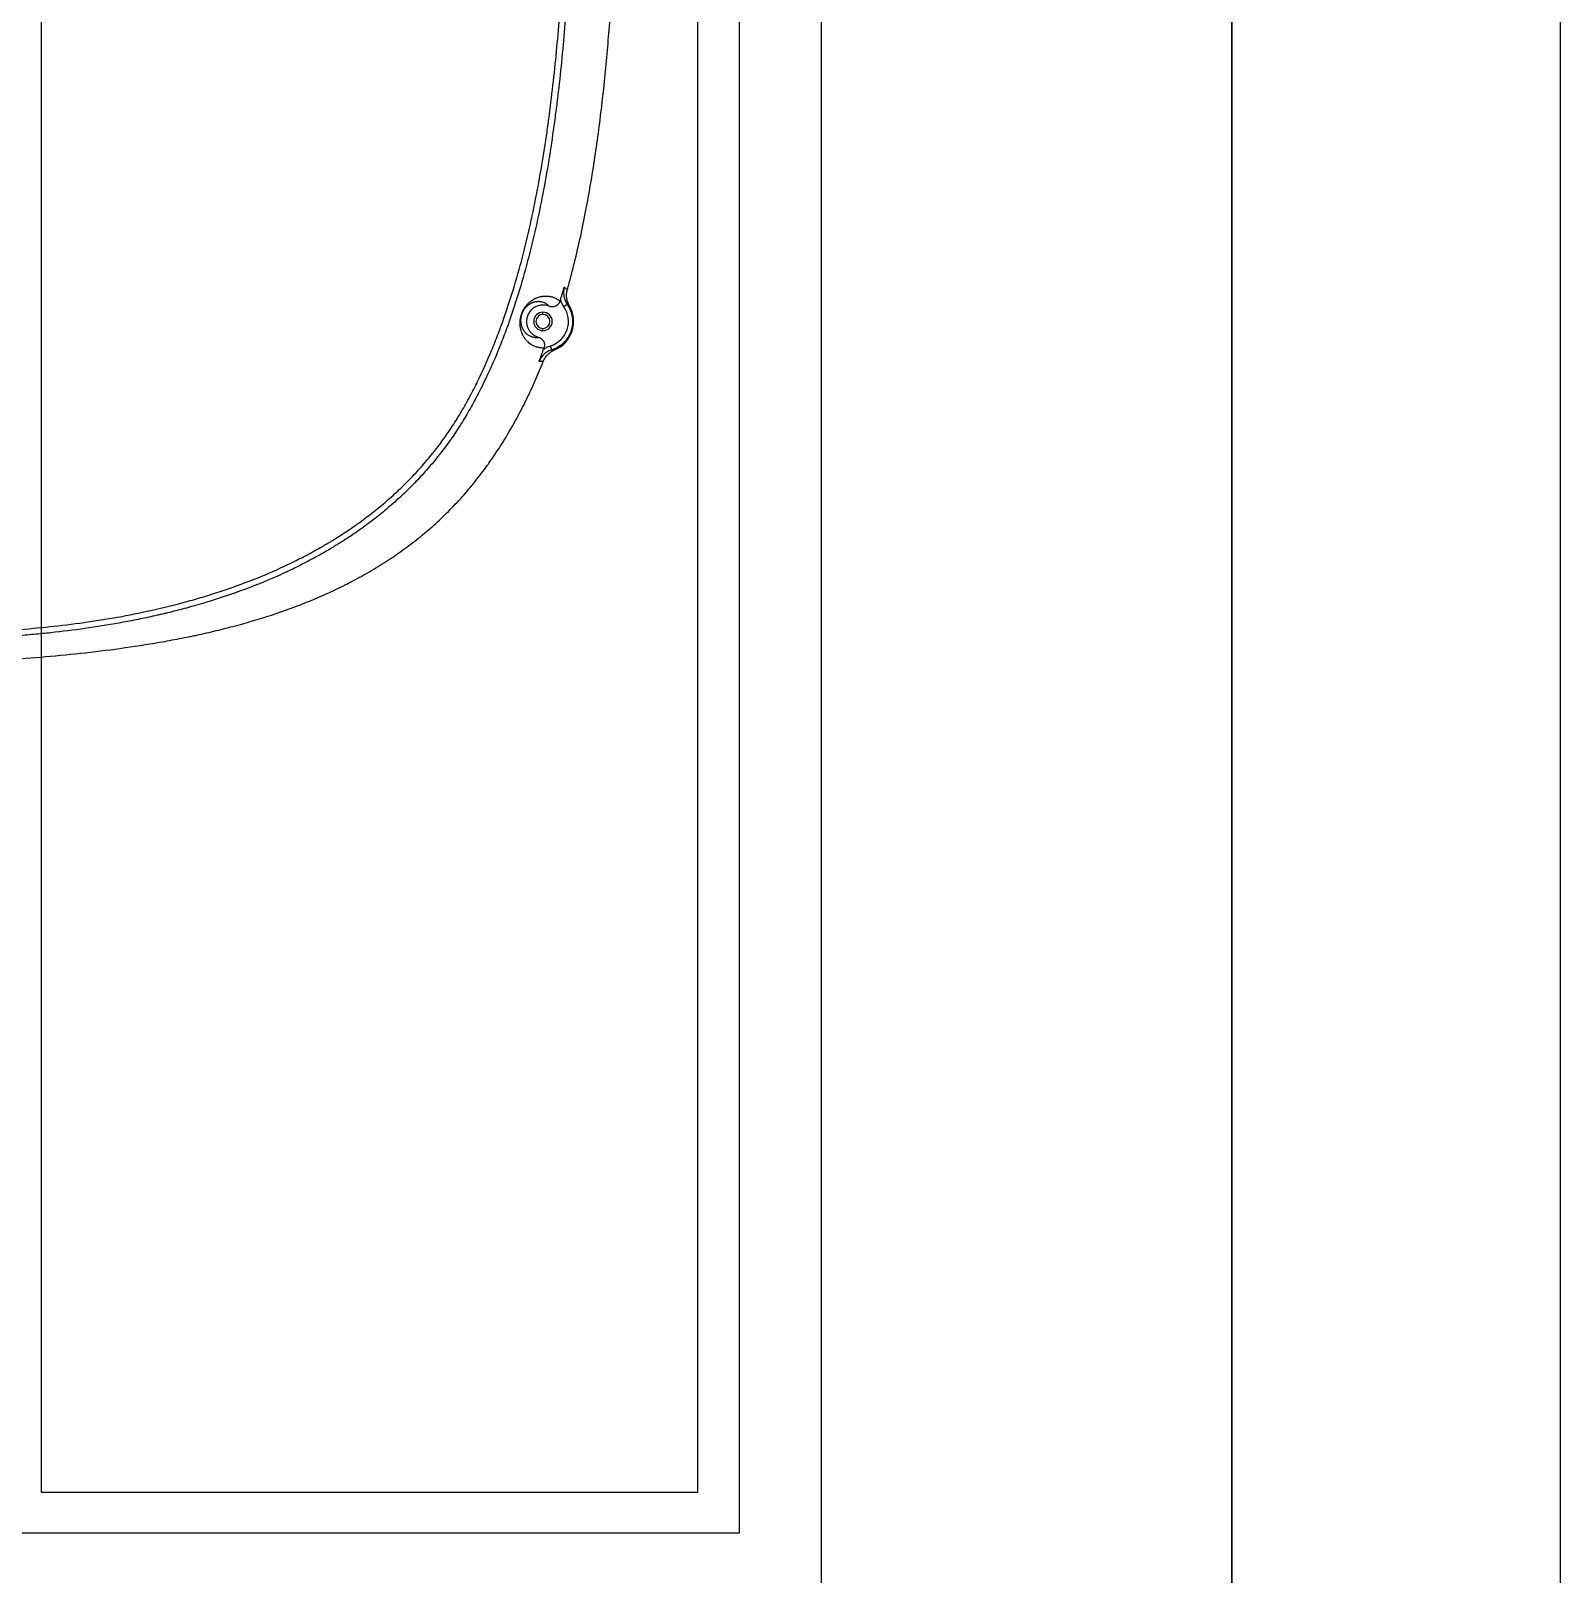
# Model space of a CAD drawing. Header units: millimetres. Extents: x -33000 to 294000, y 0 to 42408.
# Drawn here: x 57313.7 to 57686.2, y 18324.6 to 18700.4 of the extents above; entities that cross this region are included whole.
import ezdxf

# ---------------------------------------------------------------- set-up
doc = ezdxf.new("R2010")
doc.units = ezdxf.units.MM
doc.header["$LTSCALE"] = 50
doc.layers.add('arch', color=8, linetype='Continuous')

msp = doc.modelspace()

# ---------------------------------------------------------------- linework, layer by layer
at = {"layer": 'arch'}
for p, q in [((57686.21, 23254.6), (57686.21, 17464.6)), ((57606.21, 17384.6), (57606.21, 23139.6)), ((57606.21, 20674.6), (57606.21, 18194.6)), ((57506.21, 20574.6), (57506.21, 18314.6)), ((57486.21, 20554.6), (57486.21, 18334.6)), ((57316.21, 19804.6), (57316.21, 18344.6)), ((57476.21, 18344.6), (57476.21, 19804.6)), ((57316.21, 18344.6), (57476.21, 18344.6)), ((57486.21, 18334.6), (55966.21, 18334.6))]:
    msp.add_line(p, q, dxfattribs=at)
at = {"layer": 'arch', "linetype": 'Continuous'}
for p, q in [((57444.38, 18633.73), (57443.56, 18633.16)), ((57438.46, 18631.31), (57438.46, 18631.86)), ((57438.46, 18627.36), (57438.46, 18627.91)), ((57440.64, 18622.72), (57440.33, 18623.68))]:
    msp.add_line(p, q, dxfattribs=at)
for radius, start, end in [(4, 67.9014, 254.5737), (2.25, 90, 270), (1.7, 90, 270), (2.25, 270, 90), (1.7, 270, 90), (6.22, 287.5692, 34.8421), (7.48, 292.3522, 30.5285)]:
    msp.add_arc((57438.46, 18629.61), radius, start, end, dxfattribs=at)
for points, knots in [([(57311.15, 18554.63, 0), (57313.92, 18554.84, 0), (57316.68, 18555.1, 0), (57322.2, 18555.71, 0), (57324.94, 18556.06, 0), (57330.42, 18556.86, 0), (57333.15, 18557.3, 0), (57338.59, 18558.31, 0), (57341.3, 18558.86, 0), (57346.71, 18560.09, 0), (57349.39, 18560.77, 0), (57353.41, 18561.87, 0), (57354.75, 18562.26, 0), (57356.41, 18562.76, 0), (57356.75, 18562.87, 0), (57357.41, 18563.07, 0), (57358.41, 18563.38, 0), (57359.4, 18563.71, 0), (57362.7, 18564.8, 0), (57365.31, 18565.74, 0), (57370.46, 18567.77, 0), (57373.01, 18568.86, 0), (57376.77, 18570.62, 0), (57379.26, 18571.83, 0), (57381.71, 18573.13, 0), (57384.14, 18574.48, 0), (57385.35, 18575.18, 0), (57386.69, 18575.99, 0), (57386.84, 18576.08, 0), (57387.14, 18576.26, 0), (57387.59, 18576.53, 0), (57388.62, 18577.18, 0), (57389.5, 18577.74, 0), (57391.24, 18578.88, 0), (57392.38, 18579.67, 0), (57394.62, 18581.27, 0), (57395.73, 18582.1, 0), (57397.9, 18583.8, 0), (57398.96, 18584.67, 0), (57401.05, 18586.45, 0), (57402.08, 18587.37, 0), (57404.09, 18589.24, 0), (57405.07, 18590.21, 0), (57406.99, 18592.18, 0), (57407.94, 18593.19, 0), (57409.77, 18595.27, 0), (57410.67, 18596.33, 0), (57411.76, 18597.69, 0), (57411.98, 18597.96, 0), (57412.3, 18598.38, 0), (57412.41, 18598.51, 0), (57412.62, 18598.79, 0), (57413.16, 18599.48, 0), (57413.68, 18600.18, 0), (57414.91, 18601.87, 0), (57415.69, 18603.02, 0), (57417.21, 18605.34, 0), (57417.94, 18606.51, 0), (57419.34, 18608.89, 0), (57420.01, 18610.09, 0), (57421.31, 18612.53, 0), (57421.94, 18613.75, 0), (57423.77, 18617.47, 0), (57424.9, 18619.99, 0), (57426.5, 18623.82, 0), (57427.26, 18625.76, 0), (57427.99, 18627.71, 0), (57428.29, 18628.53, 0), (57428.35, 18628.69, 0), (57428.47, 18629.02, 0), (57428.65, 18629.51, 0), (57428.82, 18630, 0), (57429.86, 18632.95, 0), (57430.71, 18635.59, 0), (57432.3, 18640.89, 0), (57433.04, 18643.56, 0), (57434.4, 18648.91, 0), (57435.04, 18651.6, 0), (57436.21, 18657, 0), (57436.76, 18659.71, 0), (57437.77, 18665.15, 0), (57438.47, 18669.24, 0), (57439.2, 18674.04, 0), (57439.55, 18676.44, 0), (57439.69, 18677.47, 0), (57439.79, 18678.15, 0), (57439.83, 18678.5, 0), (57440.25, 18681.59, 0), (57440.93, 18687.09, 0), (57441.5, 18692.58, 0), (57442.03, 18698.08, 0), (57442.26, 18700.82, 0), (57442.69, 18706.31, 0), (57442.88, 18709.06, 0), (57443.38, 18717.29, 0), (57443.61, 18722.78, 0), (57443.92, 18733.75, 0), (57443.99, 18739.23, 0), (57443.99, 18750.19, 0), (57443.91, 18755.67, 0), (57443.6, 18766.63, 0), (57443.37, 18772.1, 0), (57442.87, 18780.31, 0), (57442.68, 18783.05, 0), (57442.25, 18788.52, 0), (57442.01, 18791.26, 0), (57441.23, 18799.46, 0), (57440.61, 18804.93, 0), (57439.51, 18813.12, 0), (57439.11, 18815.86, 0), (57438.24, 18821.32, 0), (57437.77, 18824.05, 0), (57437.01, 18828.14, 0), (57436.75, 18829.5, 0), (57436.4, 18831.21, 0), (57436.33, 18831.55, 0), (57436.19, 18832.23, 0), (57435.98, 18833.25, 0), (57435.18, 18836.99, 0), (57434.38, 18840.37, 0), (57433.01, 18845.74, 0), (57432.27, 18848.41, 0), (57430.69, 18853.7, 0), (57429.84, 18856.33, 0), (57428, 18861.55, 0), (57427.02, 18864.13, 0), (57425.42, 18867.97, 0), (57424.32, 18870.51, 0), (57423.14, 18873.03, 0), (57422.21, 18874.9, 0), (57421.74, 18875.84, 0), (57421.18, 18876.92, 0), (57420.93, 18877.38, 0), (57420.77, 18877.69, 0), (57420.69, 18877.85, 0), (57419.94, 18879.24, 0), (57419.26, 18880.45, 0), (57418.2, 18882.25, 0), (57417.84, 18882.84, 0), (57417.1, 18884.02, 0), (57416.73, 18884.6, 0), (57415.59, 18886.34, 0), (57414.81, 18887.47, 0), (57413.19, 18889.7, 0), (57412.35, 18890.79, 0), (57410.62, 18892.93, 0), (57409.73, 18893.99, 0), (57407.9, 18896.05, 0), (57406.97, 18897.06, 0), (57405.04, 18899.03, 0), (57404.04, 18900, 0), (57402.01, 18901.9, 0), (57400.97, 18902.83, 0), (57399.77, 18903.85, 0), (57399.64, 18903.96, 0), (57399.37, 18904.19, 0), (57399.24, 18904.3, 0), (57398.83, 18904.63, 0), (57398.02, 18905.3, 0), (57397.21, 18905.95, 0), (57395.56, 18907.24, 0), (57394.44, 18908.07, 0), (57392.18, 18909.68, 0), (57391.03, 18910.46, 0), (57388.72, 18911.98, 0), (57387.54, 18912.71, 0), (57385.17, 18914.14, 0), (57382.77, 18915.52, 0), (57379.1, 18917.46, 0), (57376.6, 18918.67, 0), (57374.08, 18919.84, 0), (57372.8, 18920.41, 0), (57371.36, 18921.03, 0), (57371.2, 18921.1, 0), (57370.88, 18921.23, 0), (57370.71, 18921.3, 0), (57370.23, 18921.5, 0), (57369.26, 18921.9, 0), (57368.29, 18922.29, 0), (57366.35, 18923.05, 0), (57365.05, 18923.54, 0), (57362.44, 18924.48, 0), (57361.13, 18924.93, 0), (57357.19, 18926.23, 0), (57354.55, 18927.02, 0), (57349.24, 18928.48, 0), (57346.57, 18929.15, 0), (57341.21, 18930.36, 0), (57338.51, 18930.92, 0), (57333.1, 18931.91, 0), (57330.38, 18932.36, 0), (57324.92, 18933.15, 0), (57322.18, 18933.5, 0), (57316.68, 18934.11, 0), (57313.92, 18934.36, 0), (57311.15, 18934.58, 0)], [0, 0, 0, 0, 0.015625, 0.015625, 0.03125, 0.03125, 0.046875, 0.046875, 0.0625, 0.0625, 0.078125, 0.078125, 0.085938, 0.085938, 0.087891, 0.087891, 0.089844, 0.09375, 0.09375, 0.109375, 0.109375, 0.125, 0.125, 0.132812, 0.140625, 0.140625, 0.148437, 0.148437, 0.149414, 0.149414, 0.150391, 0.152344, 0.15625, 0.15625, 0.164062, 0.164062, 0.171875, 0.171875, 0.179687, 0.179687, 0.1875, 0.1875, 0.195312, 0.195312, 0.203125, 0.203125, 0.210938, 0.210938, 0.212891, 0.212891, 0.213867, 0.213867, 0.214844, 0.21875, 0.21875, 0.226563, 0.226563, 0.234375, 0.234375, 0.242188, 0.242188, 0.25, 0.25, 0.265625, 0.265625, 0.273438, 0.277344, 0.277344, 0.27832, 0.27832, 0.279297, 0.28125, 0.28125, 0.296875, 0.296875, 0.3125, 0.3125, 0.328125, 0.328125, 0.34375, 0.34375, 0.359375, 0.367188, 0.371094, 0.373047, 0.373047, 0.375, 0.375, 0.390625, 0.40625, 0.40625, 0.421875, 0.421875, 0.4375, 0.4375, 0.46875, 0.46875, 0.5, 0.5, 0.53125, 0.53125, 0.5625, 0.5625, 0.578125, 0.578125, 0.59375, 0.59375, 0.625, 0.625, 0.640625, 0.640625, 0.65625, 0.65625, 0.664063, 0.664063, 0.666016, 0.666016, 0.667969, 0.671875, 0.6875, 0.6875, 0.703125, 0.703125, 0.71875, 0.71875, 0.734375, 0.734375, 0.742188, 0.75, 0.75, 0.753906, 0.755859, 0.756836, 0.756836, 0.757813, 0.757813, 0.765625, 0.765625, 0.769531, 0.769531, 0.773438, 0.773438, 0.78125, 0.78125, 0.789063, 0.789063, 0.796875, 0.796875, 0.804688, 0.804688, 0.8125, 0.8125, 0.820313, 0.820313, 0.821289, 0.821289, 0.822266, 0.822266, 0.824219, 0.828125, 0.828125, 0.835938, 0.835938, 0.84375, 0.84375, 0.851563, 0.851563, 0.859375, 0.867188, 0.875, 0.875, 0.882813, 0.882813, 0.883789, 0.883789, 0.884766, 0.884766, 0.886719, 0.890625, 0.890625, 0.898438, 0.898438, 0.90625, 0.90625, 0.921875, 0.921875, 0.9375, 0.9375, 0.953125, 0.953125, 0.96875, 0.96875, 0.984375, 0.984375, 1, 1, 1, 1]), ([(57311.26, 18936.07, 0), (57314.06, 18935.86, 0), (57316.84, 18935.6, 0), (57322.39, 18934.98, 0), (57325.15, 18934.63, 0), (57330.66, 18933.83, 0), (57333.4, 18933.38, 0), (57338.86, 18932.37, 0), (57341.58, 18931.82, 0), (57346.99, 18930.59, 0), (57349.68, 18929.91, 0), (57355.04, 18928.44, 0), (57357.7, 18927.64, 0), (57361.67, 18926.33, 0), (57362.99, 18925.87, 0), (57365.62, 18924.92, 0), (57366.93, 18924.43, 0), (57368.89, 18923.66, 0), (57369.87, 18923.27, 0), (57370.85, 18922.86, 0), (57371.33, 18922.66, 0), (57371.5, 18922.59, 0), (57371.82, 18922.45, 0), (57373.28, 18921.83, 0), (57374.72, 18921.19, 0), (57377.26, 18920, 0), (57379.78, 18918.78, 0), (57383.49, 18916.82, 0), (57385.91, 18915.43, 0), (57388.3, 18913.99, 0), (57389.49, 18913.25, 0), (57391.82, 18911.72, 0), (57392.98, 18910.94, 0), (57395.26, 18909.31, 0), (57396.38, 18908.47, 0), (57398.05, 18907.18, 0), (57398.87, 18906.52, 0), (57399.83, 18905.74, 0), (57400.23, 18905.4, 0), (57400.5, 18905.17, 0), (57400.64, 18905.06, 0), (57401.85, 18904.03, 0), (57402.9, 18903.09, 0), (57404.95, 18901.18, 0), (57405.95, 18900.21, 0), (57407.9, 18898.22, 0), (57408.85, 18897.2, 0), (57410.7, 18895.13, 0), (57411.6, 18894.07, 0), (57413.35, 18891.91, 0), (57414.19, 18890.81, 0), (57415.84, 18888.57, 0), (57416.63, 18887.43, 0), (57417.79, 18885.69, 0), (57418.16, 18885.1, 0), (57418.91, 18883.92, 0), (57419.27, 18883.32, 0), (57419.99, 18882.12, 0), (57420.34, 18881.51, 0), (57421.04, 18880.28, 0), (57421.38, 18879.67, 0), (57421.8, 18878.89, 0), (57421.88, 18878.74, 0), (57422.05, 18878.43, 0), (57422.13, 18878.27, 0), (57422.38, 18877.8, 0), (57422.87, 18876.87, 0), (57423.35, 18875.92, 0), (57424.28, 18874.03, 0), (57424.88, 18872.77, 0), (57426.05, 18870.22, 0), (57426.6, 18868.94, 0), (57428.22, 18865.07, 0), (57429.22, 18862.47, 0), (57431.08, 18857.21, 0), (57431.95, 18854.57, 0), (57433.56, 18849.23, 0), (57434.31, 18846.54, 0), (57435.7, 18841.13, 0), (57436.35, 18838.4, 0), (57437.1, 18834.98, 0), (57437.32, 18833.95, 0), (57437.54, 18832.92, 0), (57437.68, 18832.23, 0), (57437.75, 18831.89, 0), (57438.1, 18830.17, 0), (57438.37, 18828.8, 0), (57439.14, 18824.67, 0), (57439.62, 18821.91, 0), (57440.5, 18816.41, 0), (57440.9, 18813.65, 0), (57442.03, 18805.38, 0), (57442.65, 18799.87, 0), (57443.45, 18791.6, 0), (57443.69, 18788.84, 0), (57444.12, 18783.32, 0), (57444.31, 18780.56, 0), (57444.81, 18772.28, 0), (57445.29, 18761.23, 0), (57445.44, 18750.18, 0), (57445.44, 18739.12, 0), (57445.37, 18733.59, 0), (57445.06, 18722.53, 0), (57444.82, 18717, 0), (57444.31, 18708.69, 0), (57444.12, 18705.92, 0), (57443.69, 18700.39, 0), (57443.45, 18697.62, 0), (57442.91, 18692.08, 0), (57442.62, 18689.3, 0), (57442.15, 18685.15, 0), (57441.98, 18683.76, 0), (57441.63, 18680.99, 0), (57441.45, 18679.6, 0), (57440.51, 18672.67, 0), (57439.64, 18667.15, 0), (57438.09, 18658.93, 0), (57437.54, 18656.2, 0), (57436.34, 18650.76, 0), (57435.7, 18648.04, 0), (57434.3, 18642.65, 0), (57433.56, 18639.96, 0), (57431.94, 18634.61, 0), (57431.07, 18631.95, 0), (57430.02, 18628.98, 0), (57429.9, 18628.65, 0), (57429.66, 18627.99, 0), (57429.54, 18627.66, 0), (57429.17, 18626.67, 0), (57428.43, 18624.71, 0), (57427.65, 18622.76, 0), (57426.03, 18618.9, 0), (57424.87, 18616.36, 0), (57423.33, 18613.25, 0), (57423.01, 18612.63, 0), (57422.37, 18611.39, 0), (57422.05, 18610.78, 0), (57421.05, 18608.94, 0), (57420.37, 18607.73, 0), (57419.3, 18605.94, 0), (57418.94, 18605.34, 0), (57418.2, 18604.16, 0), (57417.82, 18603.57, 0), (57416.66, 18601.82, 0), (57415.86, 18600.67, 0), (57414.62, 18598.97, 0), (57414.2, 18598.41, 0), (57413.66, 18597.71, 0), (57413.55, 18597.57, 0), (57413.33, 18597.29, 0), (57413, 18596.88, 0), (57411.8, 18595.37, 0), (57410.66, 18594.03, 0), (57408.8, 18591.95, 0), (57407.85, 18590.93, 0), (57405.9, 18588.95, 0), (57404.91, 18587.98, 0), (57402.88, 18586.09, 0), (57401.84, 18585.17, 0), (57399.73, 18583.37, 0), (57398.65, 18582.5, 0), (57396.46, 18580.79, 0), (57395.35, 18579.96, 0), (57393.08, 18578.34, 0), (57391.93, 18577.55, 0), (57390.17, 18576.4, 0), (57389.29, 18575.84, 0), (57388.24, 18575.19, 0), (57387.79, 18574.91, 0), (57387.49, 18574.73, 0), (57387.34, 18574.64, 0), (57385.99, 18573.82, 0), (57384.77, 18573.12, 0), (57382.32, 18571.77, 0), (57379.85, 18570.46, 0), (57377.35, 18569.24, 0), (57373.57, 18567.48, 0), (57371.02, 18566.38, 0), (57365.85, 18564.35, 0), (57363.24, 18563.41, 0), (57357.97, 18561.66, 0), (57355.31, 18560.85, 0), (57351.27, 18559.73, 0), (57349.92, 18559.37, 0), (57347.89, 18558.86, 0), (57347.21, 18558.69, 0), (57346.19, 18558.45, 0), (57345.85, 18558.37, 0), (57345.16, 18558.21, 0), (57343.46, 18557.81, 0), (57341.75, 18557.44, 0), (57339.69, 18557.02, 0), (57339, 18556.88, 0), (57337.62, 18556.61, 0), (57336.94, 18556.48, 0), (57333.49, 18555.84, 0), (57330.73, 18555.39, 0), (57325.19, 18554.58, 0), (57322.41, 18554.23, 0), (57318.24, 18553.76, 0), (57316.85, 18553.62, 0), (57314.06, 18553.36, 0), (57312.66, 18553.24, 0), (57311.26, 18553.13, 0)], [0, 0, 0, 0, 0.015625, 0.015625, 0.03125, 0.03125, 0.046875, 0.046875, 0.0625, 0.0625, 0.078125, 0.078125, 0.09375, 0.09375, 0.101562, 0.101562, 0.109375, 0.109375, 0.113281, 0.115234, 0.115234, 0.116211, 0.116211, 0.117187, 0.125, 0.125, 0.132812, 0.140625, 0.148437, 0.148437, 0.15625, 0.15625, 0.164062, 0.164062, 0.171875, 0.171875, 0.175781, 0.177734, 0.178711, 0.178711, 0.179687, 0.179687, 0.1875, 0.1875, 0.195312, 0.195312, 0.203125, 0.203125, 0.210937, 0.210937, 0.21875, 0.21875, 0.226562, 0.226562, 0.230469, 0.230469, 0.234375, 0.234375, 0.238281, 0.238281, 0.242187, 0.242187, 0.243164, 0.243164, 0.244141, 0.244141, 0.246094, 0.25, 0.25, 0.257812, 0.257812, 0.265625, 0.265625, 0.28125, 0.28125, 0.296875, 0.296875, 0.3125, 0.3125, 0.328125, 0.328125, 0.332031, 0.333984, 0.333984, 0.335937, 0.335937, 0.34375, 0.34375, 0.359375, 0.359375, 0.375, 0.375, 0.40625, 0.40625, 0.421875, 0.421875, 0.4375, 0.4375, 0.46875, 0.5, 0.5, 0.53125, 0.53125, 0.5625, 0.5625, 0.578125, 0.578125, 0.59375, 0.59375, 0.609375, 0.609375, 0.617187, 0.617187, 0.625, 0.625, 0.65625, 0.65625, 0.671875, 0.671875, 0.6875, 0.6875, 0.703125, 0.703125, 0.71875, 0.71875, 0.720703, 0.720703, 0.722656, 0.722656, 0.726562, 0.734375, 0.734375, 0.75, 0.75, 0.753906, 0.753906, 0.757812, 0.757812, 0.765625, 0.765625, 0.769531, 0.769531, 0.773437, 0.773437, 0.78125, 0.78125, 0.785156, 0.785156, 0.786133, 0.786133, 0.787109, 0.789062, 0.796875, 0.796875, 0.804687, 0.804687, 0.8125, 0.8125, 0.820312, 0.820312, 0.828125, 0.828125, 0.835937, 0.835937, 0.84375, 0.84375, 0.847656, 0.849609, 0.850586, 0.850586, 0.851562, 0.851562, 0.859375, 0.859375, 0.867187, 0.875, 0.875, 0.890625, 0.890625, 0.90625, 0.90625, 0.921875, 0.921875, 0.929687, 0.929687, 0.933594, 0.933594, 0.935547, 0.935547, 0.9375, 0.945312, 0.945312, 0.949219, 0.949219, 0.953125, 0.953125, 0.96875, 0.96875, 0.984375, 0.984375, 0.992187, 0.992187, 1, 1, 1, 1]), ([(57444.39, 18637.31, 0), (57444.7, 18638.4, 0), (57444.99, 18639.49, 0), (57445.57, 18641.68, 0), (57445.85, 18642.78, 0), (57446.66, 18646.07, 0), (57447.17, 18648.27, 0), (57448.13, 18652.68, 0), (57448.58, 18654.89, 0), (57449.42, 18659.31, 0), (57450.22, 18663.74, 0), (57450.92, 18668.19, 0), (57451.58, 18672.64, 0), (57451.89, 18674.86, 0), (57452.75, 18681.56, 0), (57453.26, 18686.03, 0), (57453.92, 18692.75, 0), (57454.12, 18694.99, 0), (57454.5, 18699.47, 0), (57454.68, 18701.72, 0), (57455, 18706.22, 0), (57455.15, 18708.47, 0), (57455.41, 18712.97, 0), (57455.52, 18715.22, 0), (57455.67, 18718.61, 0), (57455.72, 18719.74, 0), (57455.81, 18722, 0), (57455.85, 18723.12, 0), (57455.96, 18726.51, 0), (57456.02, 18728.77, 0), (57456.09, 18732.16, 0), (57456.11, 18733.29, 0), (57456.15, 18735.55, 0), (57456.19, 18738.93, 0), (57456.21, 18742.32, 0), (57456.21, 18749.1, 0), (57456.16, 18753.61, 0), (57456.02, 18760.38, 0), (57455.96, 18762.64, 0), (57455.81, 18767.15, 0), (57455.64, 18771.67, 0), (57455.41, 18776.18, 0), (57455.21, 18779.56, 0), (57455.15, 18780.69, 0), (57455, 18782.94, 0), (57454.92, 18784.07, 0), (57454.68, 18787.45, 0), (57454.51, 18789.7, 0), (57454.13, 18794.19, 0), (57453.92, 18796.44, 0), (57453.26, 18803.16, 0), (57452.76, 18807.64, 0), (57451.89, 18814.34, 0), (57451.58, 18816.57, 0), (57450.92, 18821.02, 0), (57450.22, 18825.47, 0), (57449.42, 18829.9, 0), (57448.58, 18834.32, 0), (57448.13, 18836.53, 0), (57447.17, 18840.94, 0), (57446.66, 18843.14, 0), (57445.85, 18846.43, 0), (57445.57, 18847.53, 0), (57444.99, 18849.72, 0), (57444.7, 18850.81, 0), (57444.39, 18851.9, 0)], [0, 0, 0, 0, 0.015625, 0.015625, 0.03125, 0.03125, 0.0625, 0.0625, 0.09375, 0.09375, 0.125, 0.15625, 0.15625, 0.1875, 0.1875, 0.25, 0.25, 0.28125, 0.28125, 0.3125, 0.3125, 0.34375, 0.34375, 0.375, 0.375, 0.390625, 0.390625, 0.40625, 0.40625, 0.4375, 0.4375, 0.453125, 0.453125, 0.46875, 0.5, 0.5, 0.5625, 0.5625, 0.59375, 0.59375, 0.625, 0.65625, 0.65625, 0.671875, 0.671875, 0.6875, 0.6875, 0.71875, 0.71875, 0.75, 0.75, 0.8125, 0.8125, 0.84375, 0.84375, 0.875, 0.90625, 0.90625, 0.9375, 0.9375, 0.96875, 0.96875, 0.984375, 0.984375, 1, 1, 1, 1]), ([(57442.73, 18634.9, 0), (57442.77, 18635.03, 0), (57442.81, 18635.17, 0), (57442.89, 18635.43, 0), (57442.93, 18635.56, 0), (57443.01, 18635.83, 0), (57443.05, 18635.95, 0), (57443.11, 18636.15, 0), (57443.13, 18636.21, 0), (57443.17, 18636.34, 0), (57443.19, 18636.4, 0), (57443.29, 18636.72, 0), (57443.36, 18636.97, 0), (57443.48, 18637.34, 0), (57443.52, 18637.46, 0), (57443.57, 18637.64, 0), (57443.6, 18637.74, 0), (57443.64, 18637.84, 0), (57443.65, 18637.89, 0), (57443.66, 18637.92, 0), (57443.66, 18637.93, 0), (57443.67, 18637.95, 0)], [0, 0, 0, 0, 0.125, 0.125, 0.25, 0.25, 0.375, 0.375, 0.4375, 0.4375, 0.5, 0.5, 0.75, 0.75, 0.875, 0.875, 0.9375, 0.96875, 0.984375, 0.984375, 1, 1, 1, 1]), ([(57443.67, 18637.95, 0), (57443.62, 18637.77, 0), (57443.58, 18637.59, 0), (57443.53, 18637.32, 0), (57443.52, 18637.22, 0), (57443.51, 18637.09, 0), (57443.5, 18637.04, 0), (57443.49, 18636.95, 0), (57443.49, 18636.9, 0), (57443.48, 18636.67, 0), (57443.48, 18636.49, 0), (57443.5, 18636.12, 0), (57443.52, 18635.94, 0), (57443.57, 18635.67, 0), (57443.58, 18635.58, 0), (57443.62, 18635.44, 0), (57443.63, 18635.4, 0), (57443.65, 18635.31, 0), (57443.66, 18635.26, 0), (57443.73, 18635.04, 0), (57443.79, 18634.86, 0), (57443.92, 18634.53, 0), (57444, 18634.36, 0), (57444.18, 18634.04, 0), (57444.28, 18633.88, 0), (57444.38, 18633.73, 0)], [0, 0, 0, 0, 0.125, 0.125, 0.1875, 0.1875, 0.21875, 0.21875, 0.25, 0.25, 0.375, 0.375, 0.5, 0.5, 0.5625, 0.5625, 0.59375, 0.59375, 0.625, 0.625, 0.75, 0.75, 0.875, 0.875, 1, 1, 1, 1]), ([(57443.67, 18637.95, 0), (57443.79, 18637.85, 0), (57443.91, 18637.75, 0), (57444.09, 18637.59, 0), (57444.15, 18637.54, 0), (57444.27, 18637.43, 0), (57444.33, 18637.37, 0), (57444.39, 18637.31, 0)], [0, 0, 0, 0, 0.5, 0.5, 0.75, 0.75, 1, 1, 1, 1]), ([(57444.9, 18633.41, 0), (57444.82, 18633.55, 0), (57444.74, 18633.7, 0), (57444.6, 18634.01, 0), (57444.54, 18634.16, 0), (57444.43, 18634.48, 0), (57444.38, 18634.64, 0), (57444.33, 18634.84, 0), (57444.32, 18634.89, 0), (57444.3, 18634.97, 0), (57444.3, 18635.01, 0), (57444.27, 18635.14, 0), (57444.26, 18635.22, 0), (57444.23, 18635.47, 0), (57444.2, 18635.8, 0), (57444.21, 18636.14, 0), (57444.22, 18636.39, 0), (57444.23, 18636.47, 0), (57444.25, 18636.64, 0), (57444.26, 18636.73, 0), (57444.31, 18636.98, 0), (57444.35, 18637.14, 0), (57444.39, 18637.31, 0)], [0, 0, 0, 0, 0.125, 0.125, 0.25, 0.25, 0.375, 0.375, 0.40625, 0.40625, 0.4375, 0.4375, 0.5, 0.5, 0.625, 0.75, 0.75, 0.8125, 0.8125, 0.875, 0.875, 1, 1, 1, 1]), ([(57438.73, 18623.11, 0), (57438.62, 18623.11, 0), (57438.5, 18623.11, 0), (57438.26, 18623.12, 0), (57438.14, 18623.13, 0), (57437.91, 18623.15, 0), (57437.79, 18623.17, 0), (57437.55, 18623.21, 0), (57437.42, 18623.23, 0), (57437.18, 18623.29, 0), (57437.05, 18623.32, 0), (57436.8, 18623.4, 0), (57436.67, 18623.45, 0), (57436.42, 18623.55, 0), (57436.28, 18623.61, 0), (57436.02, 18623.74, 0), (57435.88, 18623.82, 0), (57435.68, 18623.94, 0), (57435.61, 18623.98, 0), (57435.47, 18624.08, 0), (57435.4, 18624.13, 0), (57435.19, 18624.28, 0), (57435.05, 18624.4, 0), (57434.83, 18624.59, 0), (57434.76, 18624.66, 0), (57434.61, 18624.8, 0), (57434.54, 18624.88, 0), (57434.4, 18625.04, 0), (57434.32, 18625.13, 0), (57434.18, 18625.31, 0), (57434.1, 18625.4, 0), (57433.96, 18625.61, 0), (57433.89, 18625.72, 0), (57433.74, 18625.96, 0), (57433.67, 18626.08, 0), (57433.53, 18626.35, 0), (57433.46, 18626.5, 0), (57433.36, 18626.74, 0), (57433.33, 18626.82, 0), (57433.26, 18626.99, 0), (57433.23, 18627.08, 0), (57433.17, 18627.27, 0), (57433.14, 18627.37, 0), (57433.09, 18627.58, 0), (57433.06, 18627.69, 0), (57433.02, 18627.87, 0), (57433.01, 18627.93, 0), (57432.99, 18628.05, 0), (57432.98, 18628.12, 0), (57432.95, 18628.25, 0), (57432.95, 18628.32, 0), (57432.93, 18628.46, 0), (57432.92, 18628.54, 0), (57432.91, 18628.65, 0), (57432.91, 18628.69, 0), (57432.9, 18628.77, 0), (57432.9, 18628.82, 0), (57432.89, 18628.94, 0), (57432.89, 18629.03, 0), (57432.89, 18629.22, 0), (57432.89, 18629.32, 0), (57432.89, 18629.47, 0), (57432.9, 18629.53, 0), (57432.9, 18629.64, 0), (57432.91, 18629.7, 0), (57432.92, 18629.82, 0), (57432.92, 18629.89, 0), (57432.94, 18630.02, 0), (57432.95, 18630.09, 0), (57432.97, 18630.23, 0), (57432.98, 18630.31, 0), (57433, 18630.41, 0), (57433, 18630.43, 0), (57433.01, 18630.47, 0), (57433.01, 18630.49, 0), (57433.03, 18630.56, 0), (57433.04, 18630.6, 0), (57433.05, 18630.69, 0), (57433.07, 18630.74, 0), (57433.09, 18630.83, 0), (57433.1, 18630.88, 0), (57433.12, 18630.95, 0), (57433.12, 18630.96, 0), (57433.13, 18630.98, 0), (57433.14, 18631.02, 0), (57433.15, 18631.06, 0), (57433.17, 18631.14, 0), (57433.19, 18631.19, 0), (57433.22, 18631.27, 0), (57433.22, 18631.3, 0), (57433.24, 18631.36, 0), (57433.27, 18631.44, 0), (57433.3, 18631.52, 0), (57433.33, 18631.6, 0), (57433.34, 18631.64, 0), (57433.36, 18631.67, 0), (57433.37, 18631.7, 0), (57433.37, 18631.71, 0), (57433.4, 18631.78, 0), (57433.42, 18631.83, 0), (57433.46, 18631.92, 0), (57433.48, 18631.97, 0), (57433.51, 18632.03, 0), (57433.52, 18632.05, 0), (57433.54, 18632.1, 0), (57433.55, 18632.12, 0), (57433.58, 18632.18, 0), (57433.6, 18632.22, 0), (57433.64, 18632.3, 0), (57433.66, 18632.33, 0), (57433.72, 18632.44, 0), (57433.75, 18632.51, 0), (57433.81, 18632.6, 0), (57433.83, 18632.63, 0), (57433.86, 18632.69, 0), (57433.88, 18632.72, 0), (57433.93, 18632.81, 0), (57433.97, 18632.86, 0), (57434.03, 18632.96, 0), (57434.07, 18633.01, 0), (57434.13, 18633.1, 0), (57434.16, 18633.15, 0), (57434.22, 18633.23, 0), (57434.25, 18633.27, 0), (57434.34, 18633.39, 0), (57434.4, 18633.46, 0), (57434.49, 18633.56, 0), (57434.52, 18633.6, 0), (57434.57, 18633.66, 0), (57434.6, 18633.69, 0), (57434.68, 18633.78, 0), (57434.74, 18633.84, 0), (57434.84, 18633.95, 0), (57434.89, 18634, 0), (57435.04, 18634.14, 0), (57435.14, 18634.23, 0), (57435.33, 18634.39, 0), (57435.42, 18634.46, 0), (57435.59, 18634.6, 0), (57435.68, 18634.66, 0), (57435.85, 18634.77, 0), (57435.93, 18634.83, 0), (57436.09, 18634.93, 0), (57436.17, 18634.97, 0), (57436.32, 18635.06, 0), (57436.4, 18635.1, 0), (57436.54, 18635.17, 0), (57436.61, 18635.21, 0), (57436.76, 18635.27, 0), (57436.83, 18635.31, 0), (57437.03, 18635.39, 0), (57437.16, 18635.44, 0), (57437.41, 18635.53, 0), (57437.54, 18635.56, 0), (57437.77, 18635.63, 0), (57437.89, 18635.65, 0), (57438.11, 18635.7, 0), (57438.22, 18635.72, 0), (57438.43, 18635.75, 0), (57438.53, 18635.76, 0), (57438.73, 18635.78, 0), (57438.82, 18635.79, 0), (57439.1, 18635.8, 0), (57439.28, 18635.8, 0), (57439.62, 18635.78, 0), (57439.78, 18635.77, 0), (57440.09, 18635.73, 0), (57440.23, 18635.7, 0), (57440.51, 18635.64, 0), (57440.65, 18635.6, 0), (57440.9, 18635.53, 0), (57441.02, 18635.48, 0), (57441.26, 18635.39, 0), (57441.37, 18635.35, 0), (57441.59, 18635.25, 0), (57441.69, 18635.19, 0), (57441.9, 18635.08, 0), (57442.09, 18634.97, 0), (57442.37, 18634.78, 0), (57442.54, 18634.65, 0), (57442.63, 18634.58, 0)], [0, 0, 0, 0, 0.03125, 0.03125, 0.0625, 0.0625, 0.09375, 0.09375, 0.125, 0.125, 0.15625, 0.15625, 0.1875, 0.1875, 0.21875, 0.21875, 0.25, 0.25, 0.265625, 0.265625, 0.28125, 0.28125, 0.3125, 0.3125, 0.328125, 0.328125, 0.34375, 0.34375, 0.359375, 0.359375, 0.375, 0.375, 0.390625, 0.390625, 0.40625, 0.40625, 0.421875, 0.421875, 0.429688, 0.429688, 0.4375, 0.4375, 0.445313, 0.445313, 0.453125, 0.453125, 0.457031, 0.457031, 0.460938, 0.460938, 0.464844, 0.464844, 0.46875, 0.46875, 0.470703, 0.470703, 0.472656, 0.472656, 0.476563, 0.476563, 0.480469, 0.480469, 0.482422, 0.482422, 0.484375, 0.484375, 0.486328, 0.486328, 0.488281, 0.488281, 0.490234, 0.490234, 0.490723, 0.490723, 0.491211, 0.491211, 0.492188, 0.492188, 0.493164, 0.493164, 0.494141, 0.494141, 0.494385, 0.494385, 0.494629, 0.495117, 0.495117, 0.496094, 0.496094, 0.496582, 0.496582, 0.49707, 0.498047, 0.498047, 0.498535, 0.498779, 0.498779, 0.499023, 0.499023, 0.5, 0.5, 0.500977, 0.500977, 0.501465, 0.501465, 0.501953, 0.501953, 0.50293, 0.50293, 0.503906, 0.503906, 0.505859, 0.505859, 0.506836, 0.506836, 0.507813, 0.507813, 0.509766, 0.509766, 0.511719, 0.511719, 0.513672, 0.513672, 0.515625, 0.515625, 0.519531, 0.519531, 0.521484, 0.521484, 0.523438, 0.523438, 0.527344, 0.527344, 0.53125, 0.53125, 0.539063, 0.539063, 0.546875, 0.546875, 0.554688, 0.554688, 0.5625, 0.5625, 0.570313, 0.570313, 0.578125, 0.578125, 0.585938, 0.585938, 0.59375, 0.59375, 0.609375, 0.609375, 0.625, 0.625, 0.640625, 0.640625, 0.65625, 0.65625, 0.671875, 0.671875, 0.6875, 0.6875, 0.71875, 0.71875, 0.75, 0.75, 0.78125, 0.78125, 0.8125, 0.8125, 0.84375, 0.84375, 0.875, 0.875, 0.90625, 0.90625, 0.9375, 0.96875, 1, 1, 1, 1]), ([(57439.96, 18633.31, 0), (57439.86, 18633.42, 0), (57439.74, 18633.53, 0), (57439.56, 18633.68, 0), (57439.5, 18633.72, 0), (57439.37, 18633.82, 0), (57439.3, 18633.86, 0), (57439.15, 18633.95, 0), (57439.08, 18634, 0), (57438.92, 18634.08, 0), (57438.84, 18634.12, 0), (57438.66, 18634.19, 0), (57438.57, 18634.22, 0), (57438.38, 18634.29, 0), (57438.28, 18634.31, 0), (57438.06, 18634.36, 0), (57437.95, 18634.38, 0), (57437.71, 18634.41, 0), (57437.59, 18634.43, 0), (57437.32, 18634.43, 0), (57437.18, 18634.43, 0), (57436.95, 18634.41, 0), (57436.88, 18634.4, 0), (57436.72, 18634.38, 0), (57436.63, 18634.37, 0), (57436.46, 18634.33, 0), (57436.37, 18634.31, 0), (57436.19, 18634.26, 0), (57436.1, 18634.23, 0), (57435.95, 18634.17, 0), (57435.9, 18634.15, 0), (57435.82, 18634.12, 0), (57435.79, 18634.11, 0), (57435.74, 18634.09, 0), (57435.72, 18634.08, 0), (57435.63, 18634.04, 0), (57435.58, 18634.02, 0), (57435.47, 18633.96, 0), (57435.41, 18633.93, 0), (57435.29, 18633.86, 0), (57435.23, 18633.83, 0), (57435.11, 18633.75, 0), (57435.05, 18633.71, 0), (57434.92, 18633.62, 0), (57434.85, 18633.57, 0), (57434.71, 18633.46, 0), (57434.64, 18633.4, 0), (57434.53, 18633.3, 0), (57434.49, 18633.26, 0), (57434.41, 18633.19, 0), (57434.37, 18633.15, 0), (57434.29, 18633.06, 0), (57434.25, 18633.02, 0), (57434.19, 18632.95, 0), (57434.16, 18632.92, 0), (57434.12, 18632.87, 0), (57434.1, 18632.84, 0), (57434.03, 18632.76, 0), (57433.98, 18632.7, 0), (57433.91, 18632.6, 0), (57433.88, 18632.57, 0), (57433.83, 18632.49, 0), (57433.81, 18632.45, 0), (57433.75, 18632.37, 0), (57433.73, 18632.33, 0), (57433.68, 18632.25, 0), (57433.67, 18632.23, 0), (57433.64, 18632.18, 0), (57433.62, 18632.15, 0), (57433.59, 18632.09, 0), (57433.57, 18632.06, 0), (57433.54, 18632, 0), (57433.53, 18631.97, 0), (57433.5, 18631.92, 0), (57433.5, 18631.91, 0), (57433.49, 18631.9, 0), (57433.49, 18631.89, 0), (57433.47, 18631.86, 0), (57433.46, 18631.84, 0), (57433.44, 18631.78, 0), (57433.42, 18631.74, 0), (57433.39, 18631.67, 0), (57433.38, 18631.65, 0), (57433.37, 18631.61, 0), (57433.36, 18631.6, 0), (57433.35, 18631.58, 0), (57433.34, 18631.54, 0), (57433.32, 18631.5, 0), (57433.31, 18631.46, 0), (57433.3, 18631.45, 0), (57433.29, 18631.42, 0), (57433.29, 18631.41, 0), (57433.28, 18631.38, 0), (57433.27, 18631.37, 0), (57433.26, 18631.34, 0), (57433.26, 18631.33, 0), (57433.25, 18631.29, 0), (57433.23, 18631.23, 0), (57433.22, 18631.18, 0), (57433.2, 18631.14, 0), (57433.2, 18631.13, 0), (57433.19, 18631.11, 0), (57433.19, 18631.09, 0), (57433.18, 18631.07, 0), (57433.18, 18631.06, 0), (57433.18, 18631.03, 0), (57433.17, 18631, 0), (57433.16, 18630.97, 0), (57433.14, 18630.9, 0), (57433.13, 18630.86, 0), (57433.12, 18630.79, 0), (57433.11, 18630.75, 0), (57433.1, 18630.7, 0), (57433.1, 18630.68, 0), (57433.09, 18630.65, 0), (57433.09, 18630.63, 0), (57433.08, 18630.58, 0), (57433.08, 18630.55, 0), (57433.07, 18630.49, 0), (57433.06, 18630.46, 0), (57433.05, 18630.38, 0), (57433.05, 18630.33, 0), (57433.04, 18630.25, 0), (57433.04, 18630.23, 0), (57433.04, 18630.18, 0), (57433.04, 18630.16, 0), (57433.03, 18630.09, 0), (57433.03, 18630.05, 0), (57433.03, 18629.92, 0), (57433.03, 18629.85, 0), (57433.03, 18629.71, 0), (57433.03, 18629.64, 0), (57433.04, 18629.51, 0), (57433.05, 18629.45, 0), (57433.06, 18629.34, 0), (57433.06, 18629.28, 0), (57433.08, 18629.18, 0), (57433.09, 18629.13, 0), (57433.1, 18629.03, 0), (57433.11, 18628.98, 0), (57433.13, 18628.89, 0), (57433.14, 18628.85, 0), (57433.16, 18628.76, 0), (57433.17, 18628.72, 0), (57433.21, 18628.6, 0), (57433.23, 18628.53, 0), (57433.28, 18628.38, 0), (57433.3, 18628.31, 0), (57433.35, 18628.19, 0), (57433.38, 18628.12, 0), (57433.43, 18628.01, 0), (57433.45, 18627.95, 0), (57433.53, 18627.79, 0), (57433.59, 18627.69, 0), (57433.67, 18627.55, 0), (57433.7, 18627.51, 0), (57433.75, 18627.43, 0), (57433.78, 18627.38, 0), (57433.87, 18627.27, 0), (57433.92, 18627.19, 0), (57434.03, 18627.06, 0), (57434.09, 18626.99, 0), (57434.2, 18626.87, 0), (57434.26, 18626.81, 0), (57434.42, 18626.65, 0), (57434.53, 18626.56, 0), (57434.75, 18626.4, 0), (57434.85, 18626.32, 0), (57435.06, 18626.2, 0), (57435.17, 18626.14, 0), (57435.37, 18626.04, 0), (57435.47, 18626, 0), (57435.66, 18625.92, 0), (57435.76, 18625.89, 0), (57435.95, 18625.83, 0), (57436.04, 18625.81, 0), (57436.22, 18625.77, 0), (57436.31, 18625.76, 0), (57436.48, 18625.74, 0), (57436.57, 18625.73, 0), (57436.74, 18625.72, 0), (57436.82, 18625.72, 0), (57436.99, 18625.72, 0), (57437.07, 18625.72, 0), (57437.23, 18625.73, 0), (57437.31, 18625.74, 0), (57437.39, 18625.75, 0)], [0, 0, 0, 0, 0.0625, 0.0625, 0.09375, 0.09375, 0.125, 0.125, 0.15625, 0.15625, 0.1875, 0.1875, 0.21875, 0.21875, 0.25, 0.25, 0.28125, 0.28125, 0.3125, 0.3125, 0.34375, 0.34375, 0.359375, 0.359375, 0.375, 0.375, 0.390625, 0.390625, 0.40625, 0.40625, 0.414062, 0.414062, 0.417969, 0.417969, 0.421875, 0.421875, 0.429687, 0.429687, 0.4375, 0.4375, 0.445312, 0.445312, 0.453125, 0.453125, 0.460937, 0.460937, 0.46875, 0.46875, 0.472656, 0.472656, 0.476562, 0.476562, 0.480469, 0.480469, 0.482422, 0.482422, 0.484375, 0.484375, 0.488281, 0.488281, 0.490234, 0.490234, 0.492187, 0.492187, 0.494141, 0.494141, 0.495117, 0.495117, 0.496094, 0.496094, 0.49707, 0.49707, 0.498047, 0.498047, 0.498291, 0.498291, 0.498535, 0.498535, 0.499023, 0.499023, 0.5, 0.5, 0.500488, 0.500488, 0.500732, 0.500732, 0.500977, 0.501465, 0.501465, 0.501709, 0.501709, 0.501953, 0.501953, 0.502197, 0.502197, 0.502441, 0.502441, 0.50293, 0.503418, 0.503418, 0.503662, 0.503662, 0.503906, 0.503906, 0.50415, 0.50415, 0.504395, 0.504883, 0.504883, 0.505859, 0.505859, 0.506836, 0.506836, 0.507324, 0.507324, 0.507812, 0.507812, 0.508789, 0.508789, 0.509766, 0.509766, 0.511719, 0.511719, 0.512695, 0.512695, 0.513672, 0.513672, 0.515625, 0.515625, 0.519531, 0.519531, 0.523437, 0.523437, 0.527344, 0.527344, 0.53125, 0.53125, 0.535156, 0.535156, 0.539062, 0.539062, 0.542969, 0.542969, 0.546875, 0.546875, 0.554687, 0.554687, 0.5625, 0.5625, 0.570312, 0.570312, 0.578125, 0.578125, 0.59375, 0.59375, 0.601562, 0.601562, 0.609375, 0.609375, 0.625, 0.625, 0.640625, 0.640625, 0.65625, 0.65625, 0.6875, 0.6875, 0.71875, 0.71875, 0.75, 0.75, 0.78125, 0.78125, 0.8125, 0.8125, 0.84375, 0.84375, 0.875, 0.875, 0.90625, 0.90625, 0.9375, 0.9375, 0.96875, 0.96875, 1, 1, 1, 1]), ([(57442.63, 18634.58, 0), (57442.61, 18634.52, 0), (57442.56, 18634.39, 0), (57442.47, 18634.2, 0), (57442.4, 18634.08, 0), (57442.34, 18634, 0), (57442.32, 18633.97, 0), (57442.28, 18633.91, 0), (57442.26, 18633.89, 0), (57442.19, 18633.81, 0), (57442.09, 18633.71, 0), (57441.99, 18633.62, 0), (57441.91, 18633.55, 0), (57441.88, 18633.53, 0), (57441.82, 18633.49, 0), (57441.79, 18633.48, 0), (57441.7, 18633.42, 0), (57441.58, 18633.36, 0), (57441.45, 18633.3, 0), (57441.35, 18633.27, 0), (57441.32, 18633.26, 0), (57441.25, 18633.24, 0), (57441.22, 18633.23, 0), (57441.12, 18633.2, 0), (57440.98, 18633.18, 0), (57440.85, 18633.17, 0), (57440.74, 18633.16, 0), (57440.71, 18633.16, 0), (57440.64, 18633.17, 0), (57440.6, 18633.17, 0), (57440.5, 18633.17, 0), (57440.36, 18633.19, 0), (57440.16, 18633.24, 0), (57440.03, 18633.28, 0), (57439.96, 18633.31, 0)], [0, 0, 0, 0, 0.0625, 0.125, 0.1875, 0.1875, 0.21875, 0.21875, 0.25, 0.25, 0.3125, 0.375, 0.375, 0.40625, 0.40625, 0.4375, 0.4375, 0.5, 0.5625, 0.5625, 0.59375, 0.59375, 0.625, 0.625, 0.6875, 0.75, 0.75, 0.78125, 0.78125, 0.8125, 0.8125, 0.875, 0.9375, 1, 1, 1, 1]), ([(57444.38, 18633.73, 0), (57444.54, 18633.5, 0), (57444.69, 18633.25, 0), (57444.95, 18632.76, 0), (57445.07, 18632.51, 0), (57445.23, 18632.11, 0), (57445.27, 18631.98, 0), (57445.34, 18631.78, 0), (57445.36, 18631.71, 0), (57445.4, 18631.58, 0), (57445.42, 18631.51, 0), (57445.51, 18631.17, 0), (57445.57, 18630.89, 0), (57445.64, 18630.34, 0), (57445.67, 18630.06, 0), (57445.68, 18629.64, 0), (57445.68, 18629.49, 0), (57445.67, 18629.28, 0), (57445.66, 18629.21, 0), (57445.66, 18629.07, 0), (57445.65, 18629, 0), (57445.62, 18628.65, 0), (57445.57, 18628.37, 0), (57445.46, 18627.82, 0), (57445.38, 18627.55, 0), (57445.25, 18627.15, 0), (57445.2, 18627.02, 0), (57445.12, 18626.82, 0), (57445.09, 18626.76, 0), (57445.03, 18626.63, 0), (57445, 18626.56, 0), (57444.85, 18626.25, 0), (57444.58, 18625.75, 0), (57444.26, 18625.3, 0), (57443.99, 18624.97, 0), (57443.9, 18624.86, 0), (57443.78, 18624.73, 0), (57443.76, 18624.7, 0), (57443.71, 18624.65, 0), (57443.63, 18624.58, 0), (57443.56, 18624.5, 0), (57443.31, 18624.25, 0), (57442.89, 18623.89, 0), (57442.42, 18623.57, 0), (57442.12, 18623.39, 0), (57442.06, 18623.35, 0), (57441.94, 18623.28, 0), (57441.87, 18623.25, 0), (57441.69, 18623.15, 0), (57441.56, 18623.09, 0), (57441.17, 18622.91, 0), (57440.91, 18622.81, 0), (57440.64, 18622.72, 0)], [0, 0, 0, 0, 0.0625, 0.0625, 0.125, 0.125, 0.15625, 0.15625, 0.171875, 0.171875, 0.1875, 0.1875, 0.25, 0.25, 0.3125, 0.3125, 0.34375, 0.34375, 0.359375, 0.359375, 0.375, 0.375, 0.4375, 0.4375, 0.5, 0.5, 0.53125, 0.53125, 0.546875, 0.546875, 0.5625, 0.5625, 0.625, 0.6875, 0.6875, 0.71875, 0.71875, 0.726563, 0.726563, 0.734375, 0.75, 0.75, 0.8125, 0.875, 0.875, 0.890625, 0.890625, 0.90625, 0.90625, 0.9375, 0.9375, 1, 1, 1, 1]), ([(57444.9, 18633.41, 0), (57444.86, 18633.44, 0), (57444.81, 18633.47, 0), (57444.73, 18633.53, 0), (57444.68, 18633.56, 0), (57444.55, 18633.63, 0), (57444.47, 18633.68, 0), (57444.38, 18633.73, 0)], [0, 0, 0, 0, 0.25, 0.25, 0.5, 0.5, 1, 1, 1, 1]), ([(57437.39, 18625.75, 0), (57437.46, 18625.73, 0), (57437.59, 18625.69, 0), (57437.78, 18625.6, 0), (57437.9, 18625.53, 0), (57437.99, 18625.47, 0), (57438.02, 18625.45, 0), (57438.07, 18625.41, 0), (57438.1, 18625.39, 0), (57438.18, 18625.33, 0), (57438.29, 18625.23, 0), (57438.38, 18625.13, 0), (57438.44, 18625.05, 0), (57438.46, 18625.02, 0), (57438.51, 18624.96, 0), (57438.52, 18624.94, 0), (57438.58, 18624.85, 0), (57438.65, 18624.73, 0), (57438.71, 18624.6, 0), (57438.74, 18624.5, 0), (57438.76, 18624.47, 0), (57438.78, 18624.41, 0), (57438.79, 18624.37, 0), (57438.81, 18624.27, 0), (57438.84, 18624.14, 0), (57438.86, 18624, 0), (57438.86, 18623.86, 0), (57438.87, 18623.79, 0), (57438.86, 18623.65, 0), (57438.84, 18623.51, 0), (57438.8, 18623.31, 0), (57438.76, 18623.18, 0), (57438.73, 18623.11, 0)], [0, 0, 0, 0, 0.0625, 0.125, 0.1875, 0.1875, 0.21875, 0.21875, 0.25, 0.25, 0.3125, 0.375, 0.375, 0.40625, 0.40625, 0.4375, 0.4375, 0.5, 0.5625, 0.5625, 0.59375, 0.59375, 0.625, 0.625, 0.6875, 0.75, 0.75, 0.8125, 0.8125, 0.875, 0.9375, 1, 1, 1, 1]), ([(57437.51, 18619.84, 0), (57437.51, 18619.86, 0), (57437.52, 18619.87, 0), (57437.53, 18619.9, 0), (57437.55, 18619.95, 0), (57437.58, 18620.05, 0), (57437.62, 18620.14, 0), (57437.68, 18620.32, 0), (57437.73, 18620.44, 0), (57437.86, 18620.8, 0), (57437.95, 18621.04, 0), (57438.07, 18621.35, 0), (57438.09, 18621.41, 0), (57438.14, 18621.54, 0), (57438.16, 18621.6, 0), (57438.23, 18621.79, 0), (57438.28, 18621.91, 0), (57438.37, 18622.17, 0), (57438.42, 18622.3, 0), (57438.52, 18622.55, 0), (57438.57, 18622.68, 0), (57438.62, 18622.81, 0)], [0, 0, 0, 0, 0.015625, 0.015625, 0.03125, 0.0625, 0.125, 0.125, 0.25, 0.25, 0.5, 0.5, 0.5625, 0.5625, 0.625, 0.625, 0.75, 0.75, 0.875, 0.875, 1, 1, 1, 1]), ([(57440.64, 18622.72, 0), (57440.46, 18622.67, 0), (57440.29, 18622.6, 0), (57439.96, 18622.46, 0), (57439.79, 18622.37, 0), (57439.48, 18622.19, 0), (57439.32, 18622.09, 0), (57439.14, 18621.96, 0), (57439.1, 18621.93, 0), (57439.03, 18621.87, 0), (57438.92, 18621.78, 0), (57438.82, 18621.69, 0), (57438.62, 18621.51, 0), (57438.49, 18621.38, 0), (57438.25, 18621.1, 0), (57438.14, 18620.96, 0), (57438.01, 18620.77, 0), (57437.98, 18620.73, 0), (57437.93, 18620.66, 0), (57437.86, 18620.54, 0), (57437.79, 18620.42, 0), (57437.65, 18620.18, 0), (57437.58, 18620.01, 0), (57437.51, 18619.84, 0)], [0, 0, 0, 0, 0.125, 0.125, 0.25, 0.25, 0.375, 0.375, 0.40625, 0.40625, 0.4375, 0.5, 0.5, 0.625, 0.625, 0.75, 0.75, 0.78125, 0.78125, 0.8125, 0.875, 0.875, 1, 1, 1, 1]), ([(57438.55, 18619.91, 0), (57438.61, 18620.06, 0), (57438.68, 18620.22, 0), (57438.84, 18620.51, 0), (57439.01, 18620.8, 0), (57439.2, 18621.07, 0), (57439.33, 18621.23, 0), (57439.36, 18621.26, 0), (57439.42, 18621.33, 0), (57439.44, 18621.36, 0), (57439.53, 18621.45, 0), (57439.59, 18621.52, 0), (57439.76, 18621.69, 0), (57440.01, 18621.92, 0), (57440.28, 18622.12, 0), (57440.48, 18622.26, 0), (57440.55, 18622.3, 0), (57440.7, 18622.39, 0), (57440.77, 18622.43, 0), (57441, 18622.55, 0), (57441.15, 18622.62, 0), (57441.3, 18622.69, 0)], [0, 0, 0, 0, 0.125, 0.125, 0.25, 0.375, 0.375, 0.40625, 0.40625, 0.4375, 0.4375, 0.5, 0.5, 0.625, 0.75, 0.75, 0.8125, 0.8125, 0.875, 0.875, 1, 1, 1, 1]), ([(57440.64, 18622.72, 0), (57440.74, 18622.71, 0), (57440.85, 18622.7, 0), (57441.01, 18622.69, 0), (57441.07, 18622.69, 0), (57441.18, 18622.68, 0), (57441.24, 18622.68, 0), (57441.3, 18622.69, 0)], [0, 0, 0, 0, 0.5, 0.5, 0.75, 0.75, 1, 1, 1, 1]), ([(57311.26, 18547.49, 0), (57314.51, 18547.74, 0), (57317.75, 18548.02, 0), (57324.22, 18548.64, 0), (57327.45, 18548.99, 0), (57333.9, 18549.78, 0), (57337.12, 18550.22, 0), (57341.94, 18550.97, 0), (57343.54, 18551.23, 0), (57346.75, 18551.78, 0), (57348.35, 18552.08, 0), (57350.74, 18552.55, 0), (57351.54, 18552.71, 0), (57352.74, 18552.95, 0), (57353.14, 18553.03, 0), (57353.94, 18553.2, 0), (57355.93, 18553.63, 0), (57357.91, 18554.09, 0), (57361.06, 18554.86, 0), (57362.63, 18555.26, 0), (57365.76, 18556.11, 0), (57367.31, 18556.56, 0), (57371.95, 18557.96, 0), (57375.01, 18558.99, 0), (57379.55, 18560.69, 0), (57381.05, 18561.29, 0), (57384.04, 18562.53, 0), (57385.52, 18563.18, 0), (57388.46, 18564.55, 0), (57389.92, 18565.26, 0), (57392.09, 18566.38, 0), (57392.81, 18566.77, 0), (57393.89, 18567.35, 0), (57394.25, 18567.55, 0), (57394.78, 18567.85, 0), (57394.96, 18567.95, 0), (57395.32, 18568.15, 0), (57396.91, 18569.06, 0), (57398.48, 18570.02, 0), (57401.22, 18571.77, 0), (57402.56, 18572.67, 0), (57405.19, 18574.55, 0), (57406.48, 18575.52, 0), (57409.01, 18577.52, 0), (57410.24, 18578.55, 0), (57412.66, 18580.69, 0), (57413.84, 18581.79, 0), (57415.56, 18583.49, 0), (57416.13, 18584.07, 0), (57417.25, 18585.24, 0), (57417.81, 18585.84, 0), (57418.9, 18587.04, 0), (57419.44, 18587.65, 0), (57420.23, 18588.58, 0), (57420.5, 18588.9, 0), (57421.02, 18589.53, 0), (57421.28, 18589.84, 0), (57422.58, 18591.43, 0), (57423.58, 18592.74, 0), (57424.79, 18594.39, 0), (57425.03, 18594.73, 0), (57425.5, 18595.39, 0), (57426.21, 18596.4, 0), (57426.89, 18597.42, 0), (57428.24, 18599.47, 0), (57429.11, 18600.86, 0), (57430.78, 18603.67, 0), (57431.58, 18605.09, 0), (57433.12, 18607.97, 0), (57433.87, 18609.43, 0), (57434.76, 18611.28, 0), (57434.94, 18611.65, 0), (57435.29, 18612.39, 0), (57435.81, 18613.5, 0), (57436.32, 18614.62, 0), (57437.31, 18616.87, 0), (57437.94, 18618.38, 0), (57438.55, 18619.91, 0)], [0, 0, 0, 0, 0.0625, 0.0625, 0.125, 0.125, 0.1875, 0.1875, 0.21875, 0.21875, 0.25, 0.25, 0.265625, 0.265625, 0.273437, 0.273437, 0.28125, 0.3125, 0.3125, 0.34375, 0.34375, 0.375, 0.375, 0.4375, 0.4375, 0.46875, 0.46875, 0.5, 0.5, 0.53125, 0.53125, 0.546875, 0.546875, 0.554687, 0.554687, 0.558594, 0.558594, 0.5625, 0.59375, 0.59375, 0.625, 0.625, 0.65625, 0.65625, 0.6875, 0.6875, 0.71875, 0.71875, 0.734375, 0.734375, 0.75, 0.75, 0.765625, 0.765625, 0.773437, 0.773437, 0.78125, 0.78125, 0.8125, 0.8125, 0.820312, 0.820312, 0.828125, 0.84375, 0.84375, 0.875, 0.875, 0.90625, 0.90625, 0.9375, 0.9375, 0.945312, 0.945312, 0.953125, 0.96875, 0.96875, 1, 1, 1, 1]), ([(57438.55, 18619.91, 0), (57438.46, 18619.9, 0), (57438.37, 18619.89, 0), (57438.19, 18619.87, 0), (57438.1, 18619.86, 0), (57437.84, 18619.85, 0), (57437.67, 18619.84, 0), (57437.51, 18619.84, 0)], [0, 0, 0, 0, 0.25, 0.25, 0.5, 0.5, 1, 1, 1, 1])]:
    msp.add_open_spline(points, degree=3, knots=knots, dxfattribs=at)
for points in [[(57442.73, 18634.9, 0), (57442.69, 18634.79, 0), (57442.66, 18634.69, 0), (57442.63, 18634.58, 0)], [(57443.56, 18633.16, 0), (57443.47, 18633.29, 0), (57443.29, 18633.56, 0), (57443.07, 18633.99, 0), (57442.88, 18634.44, 0), (57442.77, 18634.74, 0), (57442.73, 18634.9, 0)], [(57438.62, 18622.81, 0), (57438.75, 18622.91, 0), (57439.02, 18623.09, 0), (57439.44, 18623.32, 0), (57439.88, 18623.52, 0), (57440.18, 18623.63, 0), (57440.33, 18623.68, 0)], [(57438.73, 18623.11, 0), (57438.7, 18623.01, 0), (57438.66, 18622.91, 0), (57438.62, 18622.81, 0)]]:
    msp.add_open_spline(points, degree=3, dxfattribs=at)

doc.saveas('drawing.dxf')
